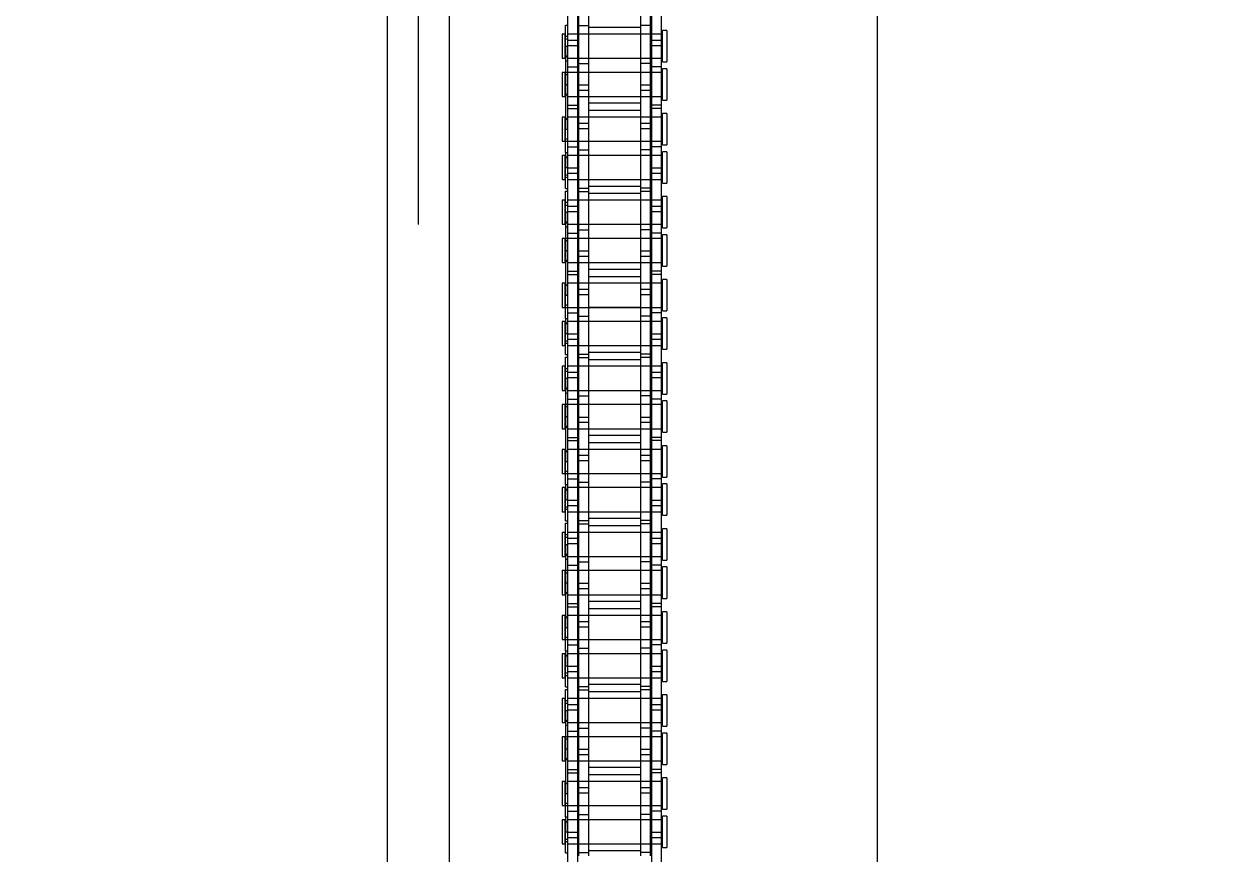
# Model space of a CAD drawing. Header units: metres. Extents: x 0 to 63075, y 0 to 44550.
# Drawn here: x 13901.8 to 14083.5, y 27045.7 to 27172.7 of the extents above; entities that cross this region are included whole.
import ezdxf

# ---------------------------------------------------------------- set-up
doc = ezdxf.new("R2010")
doc.units = ezdxf.units.M
doc.header["$LTSCALE"] = 75
for name, pattern in [('CENTER2', [28.575, 19.05, -3.175, 3.175, -3.175]), ('CENTERX2', [101.6, 63.5, -12.7, 12.7, -12.7]), ('HIDDEN2', [4.7625, 3.175, -1.5875])]:
    doc.linetypes.add(name, pattern=pattern)
for name, color, linetype in [('SC1', 7, 'CENTER2'), ('SDM', 7, 'Continuous'), ('SL4', 4, 'Continuous'), ('ST1', 7, 'HIDDEN2')]:
    doc.layers.add(name, color=color, linetype=linetype)

# ---------------------------------------------------------------- blocks, each defined once
blk = doc.blocks.new('A$Ca53c419a')
at = {"layer": 'SL4'}
for p, q in [((3664.71, 495.77), (2339.74, 495.77)), ((2339.74, 486.24), (3664.71, 486.24)), ((2339.74, 420.77), (3664.71, 420.77))]:
    blk.add_line(p, q, dxfattribs=at)
at = {"layer": 'ST1'}
for p, q in [((3664.71, 491), (2339.74, 491)), ((2339.74, 486.24), (3664.71, 486.24)), ((2621.17, 469), (2617.48, 469)), ((2617.48, 469), (2617.48, 468.53)), ((2621.17, 468.53), (2621.17, 469)), ((2627.02, 469), (2623.33, 469)), ((2623.33, 469), (2623.33, 468.53)), ((2627.02, 468.53), (2627.02, 469)), ((2633.87, 469), (2630.18, 469)), ((2630.18, 469), (2630.18, 468.53)), ((2633.87, 468.53), (2633.87, 469)), ((2639.72, 469), (2636.03, 469)), ((2636.03, 469), (2636.03, 468.53)), ((2639.72, 468.53), (2639.72, 469)), ((2646.57, 469), (2642.88, 469)), ((2642.88, 469), (2642.88, 468.53)), ((2646.57, 468.53), (2646.57, 469)), ((2652.42, 469), (2648.73, 469)), ((2648.73, 469), (2648.73, 468.53)), ((2652.42, 468.53), (2652.42, 469)), ((2659.27, 469), (2655.58, 469)), ((2655.58, 469), (2655.58, 468.53)), ((2659.27, 468.53), (2659.27, 469)), ((2665.12, 469), (2661.43, 469)), ((2661.43, 469), (2661.43, 468.53)), ((2665.12, 468.53), (2665.12, 469)), ((2671.97, 469), (2668.28, 469)), ((2668.28, 469), (2668.28, 468.53)), ((2671.97, 468.53), (2671.97, 469)), ((2677.82, 469), (2674.13, 469)), ((2674.13, 469), (2674.13, 468.53)), ((2677.82, 468.53), (2677.82, 469)), ((2684.67, 469), (2680.98, 469)), ((2680.98, 469), (2680.98, 468.53)), ((2684.67, 468.53), (2684.67, 469)), ((2690.52, 469), (2686.83, 469)), ((2686.83, 469), (2686.83, 468.53)), ((2690.52, 468.53), (2690.52, 469)), ((2697.37, 469), (2693.68, 469)), ((2693.68, 469), (2693.68, 468.53)), ((2697.37, 468.53), (2697.37, 469)), ((2703.22, 469), (2699.53, 469)), ((2699.53, 469), (2699.53, 468.53)), ((2703.22, 468.53), (2703.22, 469)), ((2710.07, 469), (2706.38, 469)), ((2706.38, 469), (2706.38, 468.53)), ((2710.07, 468.53), (2710.07, 469)), ((2715.92, 469), (2712.23, 469)), ((2712.23, 469), (2712.23, 468.53)), ((2715.92, 468.53), (2715.92, 469)), ((2722.77, 469), (2719.08, 469)), ((2719.08, 469), (2719.08, 468.53)), ((2722.77, 468.53), (2722.77, 469)), ((2728.62, 469), (2724.93, 469)), ((2724.93, 469), (2724.93, 468.53)), ((2728.62, 468.53), (2728.62, 469)), ((2735.47, 469), (2731.78, 469)), ((2731.78, 469), (2731.78, 468.53)), ((2735.47, 468.53), (2735.47, 469)), ((2741.32, 469), (2737.63, 469)), ((2737.63, 469), (2737.63, 468.53)), ((2741.32, 468.53), (2741.32, 469)), ((2618.4, 468.16), (2609.3, 468.16)), ((2616.1, 468.49), (2616.1, 468.16)), ((2616.1, 468.49), (2619.33, 468.49)), ((2617.48, 468.53), (2621.17, 468.53)), ((2617.48, 468.16), (2617.48, 466.64)), ((2617.48, 468.16), (2617.48, 453.66)), ((2617.85, 468.53), (2617.85, 468.16)), ((2618.22, 468.49), (2618.22, 468.16)), ((2619.26, 468.16), (2618.4, 468.16)), ((2618.4, 466.64), (2618.4, 468.16)), ((2628.35, 468.16), (2619.26, 468.16)), ((2619.26, 468.16), (2619.26, 466.64)), ((2619.33, 468.49), (2619.33, 468.16)), ((2621.62, 468.49), (2619.33, 468.49)), ((2620.8, 468.16), (2620.8, 468.53)), ((2620.95, 468.49), (2620.95, 468.16)), ((2621.17, 466.64), (2621.17, 468.16)), ((2621.17, 453.66), (2621.17, 468.16)), ((2621.62, 468.49), (2625.18, 468.49)), ((2621.62, 468.49), (2621.62, 468.16)), ((2622.5, 468.16), (2622.5, 466.64)), ((2623.33, 468.53), (2627.02, 468.53)), ((2623.33, 468.49), (2623.33, 466.64)), ((2623.33, 468.16), (2623.33, 453.66)), ((2623.7, 468.53), (2623.7, 468.16)), ((2625.18, 468.49), (2625.18, 468.16)), ((2637.88, 468.49), (2625.18, 468.49)), ((2626.65, 468.16), (2626.65, 468.53)), ((2626.79, 468.49), (2626.79, 468.16)), ((2627.02, 466.64), (2627.02, 468.16)), ((2627.02, 453.66), (2627.02, 468.16)), ((2628.35, 468.16), (2628.35, 466.64)), ((2634.7, 468.16), (2628.35, 468.16)), ((2628.85, 468.16), (2628.85, 466.64)), ((2630.18, 468.53), (2633.87, 468.53)), ((2630.18, 468.16), (2630.18, 466.64)), ((2630.18, 468.16), (2630.18, 453.66)), ((2630.41, 468.49), (2630.41, 468.16)), ((2630.55, 468.53), (2630.55, 468.16)), ((2632.03, 468.49), (2632.03, 468.16)), ((2633.5, 468.16), (2633.5, 468.53)), ((2633.87, 466.64), (2633.87, 468.49)), ((2633.87, 453.66), (2633.87, 468.16)), ((2634.7, 468.16), (2634.7, 466.64)), ((2643.8, 468.16), (2634.7, 468.16)), ((2635.58, 468.16), (2635.58, 468.49)), ((2636.03, 468.53), (2639.72, 468.53)), ((2636.03, 468.16), (2636.03, 466.64)), ((2636.03, 468.16), (2636.03, 453.66)), ((2636.26, 468.49), (2636.26, 468.16)), ((2636.4, 468.53), (2636.4, 468.16)), ((2637.88, 468.49), (2637.88, 468.16)), ((2637.88, 468.49), (2641.11, 468.49)), ((2637.95, 466.64), (2637.95, 468.16)), ((2638.81, 468.16), (2638.81, 466.64)), ((2638.98, 468.49), (2638.98, 468.16)), ((2639.35, 468.16), (2639.35, 468.53)), ((2639.72, 466.64), (2639.72, 468.16)), ((2639.72, 453.66), (2639.72, 468.16)), ((2641.11, 468.49), (2641.11, 468.16)), ((2641.5, 468.49), (2641.5, 468.16)), ((2641.5, 468.49), (2644.73, 468.49)), ((2642.88, 468.53), (2646.57, 468.53)), ((2642.88, 468.16), (2642.88, 466.64)), ((2642.88, 468.16), (2642.88, 453.66)), ((2643.25, 468.53), (2643.25, 468.16)), ((2643.62, 468.49), (2643.62, 468.16)), ((2644.66, 468.16), (2643.8, 468.16)), ((2643.8, 466.64), (2643.8, 468.16)), ((2653.75, 468.16), (2644.66, 468.16)), ((2644.66, 468.16), (2644.66, 466.64)), ((2644.73, 468.49), (2644.73, 468.16)), ((2647.02, 468.49), (2644.73, 468.49)), ((2646.2, 468.16), (2646.2, 468.53)), ((2646.35, 468.49), (2646.35, 468.16)), ((2646.57, 466.64), (2646.57, 468.16)), ((2646.57, 453.66), (2646.57, 468.16)), ((2647.02, 468.49), (2650.58, 468.49)), ((2647.02, 468.49), (2647.02, 468.16)), ((2647.9, 468.16), (2647.9, 466.64)), ((2648.73, 468.53), (2652.42, 468.53)), ((2648.73, 468.49), (2648.73, 466.64)), ((2648.73, 468.16), (2648.73, 453.66)), ((2649.1, 468.53), (2649.1, 468.16)), ((2650.58, 468.49), (2650.58, 468.16)), ((2663.28, 468.49), (2650.58, 468.49)), ((2652.05, 468.16), (2652.05, 468.53)), ((2652.19, 468.49), (2652.19, 468.16)), ((2652.42, 466.64), (2652.42, 468.16)), ((2652.42, 453.66), (2652.42, 468.16)), ((2653.75, 468.16), (2653.75, 466.64)), ((2660.1, 468.16), (2653.75, 468.16)), ((2654.25, 468.16), (2654.25, 466.64)), ((2655.58, 468.53), (2659.27, 468.53)), ((2655.58, 468.16), (2655.58, 466.64)), ((2655.58, 468.16), (2655.58, 453.66)), ((2655.81, 468.49), (2655.81, 468.16)), ((2655.95, 468.53), (2655.95, 468.16)), ((2657.43, 468.49), (2657.43, 468.16)), ((2658.9, 468.16), (2658.9, 468.53)), ((2659.27, 466.64), (2659.27, 468.49)), ((2659.27, 453.66), (2659.27, 468.16)), ((2660.1, 468.16), (2660.1, 466.64)), ((2669.2, 468.16), (2660.1, 468.16)), ((2660.98, 468.16), (2660.98, 468.49)), ((2661.43, 468.53), (2665.12, 468.53)), ((2661.43, 468.16), (2661.43, 466.64)), ((2661.43, 468.16), (2661.43, 453.66)), ((2661.66, 468.49), (2661.66, 468.16)), ((2661.8, 468.53), (2661.8, 468.16)), ((2663.28, 468.49), (2663.28, 468.16)), ((2663.28, 468.49), (2666.51, 468.49)), ((2663.35, 466.64), (2663.35, 468.16)), ((2664.21, 468.16), (2664.21, 466.64)), ((2664.38, 468.49), (2664.38, 468.16)), ((2664.75, 468.16), (2664.75, 468.53)), ((2665.12, 466.64), (2665.12, 468.16)), ((2665.12, 453.66), (2665.12, 468.16)), ((2666.51, 468.49), (2666.51, 468.16)), ((2666.9, 468.49), (2666.9, 468.16)), ((2666.9, 468.49), (2670.13, 468.49)), ((2668.28, 468.53), (2671.97, 468.53)), ((2668.28, 468.16), (2668.28, 466.64)), ((2668.28, 468.16), (2668.28, 453.66)), ((2668.65, 468.53), (2668.65, 468.16)), ((2669.02, 468.49), (2669.02, 468.16)), ((2670.06, 468.16), (2669.2, 468.16)), ((2669.2, 466.64), (2669.2, 468.16)), ((2679.15, 468.16), (2670.06, 468.16)), ((2670.06, 468.16), (2670.06, 466.64)), ((2670.13, 468.49), (2670.13, 468.16)), ((2672.42, 468.49), (2670.13, 468.49)), ((2671.6, 468.16), (2671.6, 468.53)), ((2671.75, 468.49), (2671.75, 468.16)), ((2671.97, 466.64), (2671.97, 468.16)), ((2671.97, 453.66), (2671.97, 468.16)), ((2672.42, 468.49), (2675.98, 468.49)), ((2672.42, 468.49), (2672.42, 468.16)), ((2673.3, 468.16), (2673.3, 466.64)), ((2674.13, 468.53), (2677.82, 468.53)), ((2674.13, 468.49), (2674.13, 466.64)), ((2674.13, 468.16), (2674.13, 453.66)), ((2674.5, 468.53), (2674.5, 468.16)), ((2675.98, 468.49), (2675.98, 468.16)), ((2688.68, 468.49), (2675.98, 468.49)), ((2677.45, 468.16), (2677.45, 468.53)), ((2677.59, 468.49), (2677.59, 468.16)), ((2677.82, 466.64), (2677.82, 468.16)), ((2677.82, 453.66), (2677.82, 468.16)), ((2679.15, 468.16), (2679.15, 466.64)), ((2685.5, 468.16), (2679.15, 468.16)), ((2679.65, 468.16), (2679.65, 466.64)), ((2680.98, 468.53), (2684.67, 468.53)), ((2680.98, 468.16), (2680.98, 466.64)), ((2680.98, 468.16), (2680.98, 453.66)), ((2681.21, 468.49), (2681.21, 468.16)), ((2681.35, 468.53), (2681.35, 468.16)), ((2682.83, 468.49), (2682.83, 468.16)), ((2684.3, 468.16), (2684.3, 468.53)), ((2684.67, 466.64), (2684.67, 468.49)), ((2684.67, 453.66), (2684.67, 468.16)), ((2685.5, 468.16), (2685.5, 466.64)), ((2694.6, 468.16), (2685.5, 468.16)), ((2686.38, 468.16), (2686.38, 468.49)), ((2686.83, 468.53), (2690.52, 468.53)), ((2686.83, 468.16), (2686.83, 466.64)), ((2686.83, 468.16), (2686.83, 453.66)), ((2687.06, 468.49), (2687.06, 468.16)), ((2687.2, 468.53), (2687.2, 468.16)), ((2688.68, 468.49), (2688.68, 468.16)), ((2688.68, 468.49), (2691.91, 468.49)), ((2688.75, 466.64), (2688.75, 468.16)), ((2689.61, 468.16), (2689.61, 466.64)), ((2689.78, 468.49), (2689.78, 468.16)), ((2690.15, 468.16), (2690.15, 468.53)), ((2690.52, 466.64), (2690.52, 468.16)), ((2690.52, 453.66), (2690.52, 468.16)), ((2691.91, 468.49), (2691.91, 468.16)), ((2692.3, 468.49), (2692.3, 468.16)), ((2692.3, 468.49), (2695.53, 468.49)), ((2693.68, 468.53), (2697.37, 468.53)), ((2693.68, 468.16), (2693.68, 466.64)), ((2693.68, 468.16), (2693.68, 453.66)), ((2694.05, 468.53), (2694.05, 468.16)), ((2694.42, 468.49), (2694.42, 468.16)), ((2695.46, 468.16), (2694.6, 468.16)), ((2694.6, 466.64), (2694.6, 468.16)), ((2704.55, 468.16), (2695.46, 468.16)), ((2695.46, 468.16), (2695.46, 466.64)), ((2695.53, 468.49), (2695.53, 468.16)), ((2697.82, 468.49), (2695.53, 468.49)), ((2697, 468.16), (2697, 468.53)), ((2697.15, 468.49), (2697.15, 468.16)), ((2697.37, 466.64), (2697.37, 468.16)), ((2697.37, 453.66), (2697.37, 468.16)), ((2697.82, 468.49), (2701.38, 468.49)), ((2697.82, 468.49), (2697.82, 468.16)), ((2698.7, 468.16), (2698.7, 466.64)), ((2699.53, 468.53), (2703.22, 468.53)), ((2699.53, 468.49), (2699.53, 466.64)), ((2699.53, 468.16), (2699.53, 453.66)), ((2699.9, 468.53), (2699.9, 468.16)), ((2701.38, 468.49), (2701.38, 468.16)), ((2714.08, 468.49), (2701.38, 468.49)), ((2702.85, 468.16), (2702.85, 468.53)), ((2702.99, 468.49), (2702.99, 468.16)), ((2703.22, 466.64), (2703.22, 468.16)), ((2703.22, 453.66), (2703.22, 468.16)), ((2704.55, 468.16), (2704.55, 466.64)), ((2710.9, 468.16), (2704.55, 468.16)), ((2705.05, 468.16), (2705.05, 466.64)), ((2706.38, 468.53), (2710.07, 468.53)), ((2706.38, 468.16), (2706.38, 466.64)), ((2706.38, 468.16), (2706.38, 453.66)), ((2706.61, 468.49), (2706.61, 468.16)), ((2706.75, 468.53), (2706.75, 468.16)), ((2708.23, 468.49), (2708.23, 468.16)), ((2709.7, 468.16), (2709.7, 468.53)), ((2710.07, 466.64), (2710.07, 468.49)), ((2710.07, 453.66), (2710.07, 468.16)), ((2710.9, 468.16), (2710.9, 466.64)), ((2720, 468.16), (2710.9, 468.16)), ((2711.78, 468.16), (2711.78, 468.49)), ((2712.23, 468.53), (2715.92, 468.53)), ((2712.23, 468.16), (2712.23, 466.64)), ((2712.23, 468.16), (2712.23, 453.66)), ((2712.46, 468.49), (2712.46, 468.16)), ((2712.6, 468.53), (2712.6, 468.16)), ((2714.08, 468.49), (2714.08, 468.16)), ((2714.08, 468.49), (2717.31, 468.49)), ((2714.15, 466.64), (2714.15, 468.16)), ((2715.01, 468.16), (2715.01, 466.64)), ((2715.18, 468.49), (2715.18, 468.16)), ((2715.55, 468.16), (2715.55, 468.53)), ((2715.92, 466.64), (2715.92, 468.16)), ((2715.92, 453.66), (2715.92, 468.16)), ((2717.31, 468.49), (2717.31, 468.16)), ((2717.7, 468.49), (2717.7, 468.16)), ((2717.7, 468.49), (2720.93, 468.49)), ((2719.08, 468.53), (2722.77, 468.53)), ((2719.08, 468.16), (2719.08, 466.64)), ((2719.08, 468.16), (2719.08, 453.66)), ((2719.45, 468.53), (2719.45, 468.16)), ((2719.82, 468.49), (2719.82, 468.16)), ((2720.86, 468.16), (2720, 468.16)), ((2720, 466.64), (2720, 468.16)), ((2729.95, 468.16), (2720.86, 468.16)), ((2720.86, 468.16), (2720.86, 466.64)), ((2720.93, 468.49), (2720.93, 468.16)), ((2723.22, 468.49), (2720.93, 468.49)), ((2722.4, 468.16), (2722.4, 468.53)), ((2722.55, 468.49), (2722.55, 468.16)), ((2722.77, 466.64), (2722.77, 468.16)), ((2722.77, 453.66), (2722.77, 468.16)), ((2723.22, 468.49), (2726.78, 468.49)), ((2723.22, 468.49), (2723.22, 468.16)), ((2724.1, 468.16), (2724.1, 466.64)), ((2724.93, 468.53), (2728.62, 468.53)), ((2724.93, 468.49), (2724.93, 466.64)), ((2724.93, 468.16), (2724.93, 453.66)), ((2725.3, 468.53), (2725.3, 468.16)), ((2726.78, 468.49), (2726.78, 468.16)), ((2739.48, 468.49), (2726.78, 468.49)), ((2728.25, 468.16), (2728.25, 468.53)), ((2728.39, 468.49), (2728.39, 468.16)), ((2728.62, 466.64), (2728.62, 468.16)), ((2728.62, 453.66), (2728.62, 468.16)), ((2729.95, 468.16), (2729.95, 466.64)), ((2736.3, 468.16), (2729.95, 468.16)), ((2730.45, 468.16), (2730.45, 466.64)), ((2731.78, 468.53), (2735.47, 468.53)), ((2731.78, 468.16), (2731.78, 466.64)), ((2731.78, 468.16), (2731.78, 453.66)), ((2732.01, 468.49), (2732.01, 468.16)), ((2732.15, 468.53), (2732.15, 468.16)), ((2733.63, 468.49), (2733.63, 468.16)), ((2735.1, 468.16), (2735.1, 468.53)), ((2735.47, 466.64), (2735.47, 468.49)), ((2735.47, 453.66), (2735.47, 468.16)), ((2736.3, 468.16), (2736.3, 466.64)), ((2745.4, 468.16), (2736.3, 468.16)), ((2737.18, 468.16), (2737.18, 468.49)), ((2737.63, 468.53), (2741.32, 468.53)), ((2737.63, 468.16), (2737.63, 466.64)), ((2737.63, 468.16), (2737.63, 453.66)), ((2737.86, 468.49), (2737.86, 468.16)), ((2738, 468.53), (2738, 468.16)), ((2739.48, 468.49), (2739.48, 468.16)), ((2739.48, 468.49), (2742.71, 468.49)), ((2739.55, 466.64), (2739.55, 468.16)), ((2740.41, 468.16), (2740.41, 466.64)), ((2740.58, 468.49), (2740.58, 468.16)), ((2740.95, 468.16), (2740.95, 468.53)), ((2741.32, 466.64), (2741.32, 468.16)), ((2741.32, 453.66), (2741.32, 468.16)), ((2742.71, 468.49), (2742.71, 468.16)), ((2618.4, 466.64), (2609.3, 466.64)), ((2622, 466.49), (2615.65, 466.49)), ((2616.15, 466.49), (2616.15, 464.97)), ((2617.48, 466.49), (2617.48, 464.97)), ((2619.26, 466.64), (2618.4, 466.64)), ((2628.35, 466.64), (2619.26, 466.64)), ((2621.17, 464.97), (2621.17, 466.49)), ((2622, 466.49), (2622, 464.97)), ((2631.1, 466.49), (2622, 466.49)), ((2623.33, 466.49), (2623.33, 464.97)), ((2625.25, 464.97), (2625.25, 466.49)), ((2626.11, 466.49), (2626.11, 464.97)), ((2627.02, 464.97), (2627.02, 466.49)), ((2634.7, 466.64), (2628.35, 466.64)), ((2630.18, 466.49), (2630.18, 464.97)), ((2631.96, 466.49), (2631.1, 466.49)), ((2631.1, 464.97), (2631.1, 466.49)), ((2641.05, 466.49), (2631.96, 466.49)), ((2631.96, 466.49), (2631.96, 464.97)), ((2633.87, 464.97), (2633.87, 466.49)), ((2643.8, 466.64), (2634.7, 466.64)), ((2635.2, 466.49), (2635.2, 464.97)), ((2636.03, 466.49), (2636.03, 464.97)), ((2639.72, 464.97), (2639.72, 466.49)), ((2641.05, 466.49), (2641.05, 464.97)), ((2647.4, 466.49), (2641.05, 466.49)), ((2641.55, 466.49), (2641.55, 464.97)), ((2642.88, 466.49), (2642.88, 464.97)), ((2644.66, 466.64), (2643.8, 466.64)), ((2653.75, 466.64), (2644.66, 466.64)), ((2646.57, 464.97), (2646.57, 466.49)), ((2647.4, 466.49), (2647.4, 464.97)), ((2656.5, 466.49), (2647.4, 466.49)), ((2648.73, 466.49), (2648.73, 464.97)), ((2650.65, 464.97), (2650.65, 466.49)), ((2651.51, 466.49), (2651.51, 464.97)), ((2652.42, 464.97), (2652.42, 466.49)), ((2660.1, 466.64), (2653.75, 466.64)), ((2655.58, 466.49), (2655.58, 464.97)), ((2657.36, 466.49), (2656.5, 466.49)), ((2656.5, 464.97), (2656.5, 466.49)), ((2666.45, 466.49), (2657.36, 466.49)), ((2657.36, 466.49), (2657.36, 464.97)), ((2659.27, 464.97), (2659.27, 466.49)), ((2669.2, 466.64), (2660.1, 466.64)), ((2660.6, 466.49), (2660.6, 464.97)), ((2661.43, 466.49), (2661.43, 464.97)), ((2665.12, 464.97), (2665.12, 466.49)), ((2666.45, 466.49), (2666.45, 464.97)), ((2672.8, 466.49), (2666.45, 466.49)), ((2666.95, 466.49), (2666.95, 464.97)), ((2668.28, 466.49), (2668.28, 464.97)), ((2670.06, 466.64), (2669.2, 466.64)), ((2679.15, 466.64), (2670.06, 466.64)), ((2671.97, 464.97), (2671.97, 466.49)), ((2672.8, 466.49), (2672.8, 464.97)), ((2681.9, 466.49), (2672.8, 466.49)), ((2674.13, 466.49), (2674.13, 464.97)), ((2676.05, 464.97), (2676.05, 466.49)), ((2676.91, 466.49), (2676.91, 464.97)), ((2677.82, 464.97), (2677.82, 466.49)), ((2685.5, 466.64), (2679.15, 466.64)), ((2680.98, 466.49), (2680.98, 464.97)), ((2682.76, 466.49), (2681.9, 466.49)), ((2681.9, 464.97), (2681.9, 466.49)), ((2691.85, 466.49), (2682.76, 466.49)), ((2682.76, 466.49), (2682.76, 464.97)), ((2684.67, 464.97), (2684.67, 466.49)), ((2694.6, 466.64), (2685.5, 466.64)), ((2686, 466.49), (2686, 464.97)), ((2686.83, 466.49), (2686.83, 464.97)), ((2690.52, 464.97), (2690.52, 466.49)), ((2691.85, 466.49), (2691.85, 464.97)), ((2698.2, 466.49), (2691.85, 466.49)), ((2692.35, 466.49), (2692.35, 464.97)), ((2693.68, 466.49), (2693.68, 464.97)), ((2695.46, 466.64), (2694.6, 466.64)), ((2704.55, 466.64), (2695.46, 466.64)), ((2697.37, 464.97), (2697.37, 466.49)), ((2698.2, 466.49), (2698.2, 464.97)), ((2707.3, 466.49), (2698.2, 466.49)), ((2699.53, 466.49), (2699.53, 464.97)), ((2701.45, 464.97), (2701.45, 466.49)), ((2702.31, 466.49), (2702.31, 464.97)), ((2703.22, 464.97), (2703.22, 466.49)), ((2710.9, 466.64), (2704.55, 466.64)), ((2706.38, 466.49), (2706.38, 464.97)), ((2708.16, 466.49), (2707.3, 466.49)), ((2707.3, 464.97), (2707.3, 466.49)), ((2717.25, 466.49), (2708.16, 466.49)), ((2708.16, 466.49), (2708.16, 464.97)), ((2710.07, 464.97), (2710.07, 466.49)), ((2720, 466.64), (2710.9, 466.64)), ((2711.4, 466.49), (2711.4, 464.97)), ((2712.23, 466.49), (2712.23, 464.97)), ((2715.92, 464.97), (2715.92, 466.49)), ((2717.25, 466.49), (2717.25, 464.97)), ((2723.6, 466.49), (2717.25, 466.49)), ((2717.75, 466.49), (2717.75, 464.97)), ((2719.08, 466.49), (2719.08, 464.97)), ((2720.86, 466.64), (2720, 466.64)), ((2729.95, 466.64), (2720.86, 466.64)), ((2722.77, 464.97), (2722.77, 466.49)), ((2723.6, 466.49), (2723.6, 464.97)), ((2732.7, 466.49), (2723.6, 466.49)), ((2724.93, 466.49), (2724.93, 464.97)), ((2726.85, 464.97), (2726.85, 466.49)), ((2727.71, 466.49), (2727.71, 464.97)), ((2728.62, 464.97), (2728.62, 466.49)), ((2736.3, 466.64), (2729.95, 466.64)), ((2731.78, 466.49), (2731.78, 464.97)), ((2733.56, 466.49), (2732.7, 466.49)), ((2732.7, 464.97), (2732.7, 466.49)), ((2742.65, 466.49), (2733.56, 466.49)), ((2733.56, 466.49), (2733.56, 464.97)), ((2735.47, 464.97), (2735.47, 466.49)), ((2745.4, 466.64), (2736.3, 466.64)), ((2736.8, 466.49), (2736.8, 464.97)), ((2737.63, 466.49), (2737.63, 464.97)), ((2741.32, 464.97), (2741.32, 466.49)), ((2742.65, 466.49), (2742.65, 464.97)), ((2749, 466.49), (2742.65, 466.49)), ((2622, 464.97), (2615.65, 464.97)), ((2616.44, 457.04), (2616.44, 464.97)), ((2617.48, 464.97), (2617.48, 457.04)), ((2621.17, 457.04), (2621.17, 464.97)), ((2621.22, 464.97), (2621.22, 457.04)), ((2631.1, 464.97), (2622, 464.97)), ((2623.29, 457.04), (2623.29, 464.97)), ((2623.33, 464.97), (2623.33, 457.04)), ((2627.02, 457.04), (2627.02, 464.97)), ((2628.07, 464.97), (2628.07, 457.04)), ((2629.14, 457.04), (2629.14, 464.97)), ((2630.18, 464.97), (2630.18, 457.04)), ((2631.96, 464.97), (2631.1, 464.97)), ((2641.05, 464.97), (2631.96, 464.97)), ((2633.87, 457.04), (2633.87, 464.97)), ((2633.92, 464.97), (2633.92, 457.04)), ((2635.99, 457.04), (2635.99, 464.97)), ((2636.03, 464.97), (2636.03, 457.04)), ((2639.72, 457.04), (2639.72, 464.97)), ((2640.77, 464.97), (2640.77, 457.04)), ((2647.4, 464.97), (2641.05, 464.97)), ((2641.84, 457.04), (2641.84, 464.97)), ((2642.88, 464.97), (2642.88, 457.04)), ((2646.57, 457.04), (2646.57, 464.97)), ((2646.62, 464.97), (2646.62, 457.04)), ((2656.5, 464.97), (2647.4, 464.97)), ((2648.69, 457.04), (2648.69, 464.97)), ((2648.73, 464.97), (2648.73, 457.04)), ((2652.42, 457.04), (2652.42, 464.97)), ((2653.47, 464.97), (2653.47, 457.04)), ((2654.54, 457.04), (2654.54, 464.97)), ((2655.58, 464.97), (2655.58, 457.04)), ((2657.36, 464.97), (2656.5, 464.97)), ((2666.45, 464.97), (2657.36, 464.97)), ((2659.27, 457.04), (2659.27, 464.97)), ((2659.32, 464.97), (2659.32, 457.04)), ((2661.39, 457.04), (2661.39, 464.97)), ((2661.43, 464.97), (2661.43, 457.04)), ((2665.12, 457.04), (2665.12, 464.97)), ((2666.17, 464.97), (2666.17, 457.04)), ((2672.8, 464.97), (2666.45, 464.97)), ((2667.24, 457.04), (2667.24, 464.97)), ((2668.28, 464.97), (2668.28, 457.04)), ((2671.97, 457.04), (2671.97, 464.97)), ((2672.02, 464.97), (2672.02, 457.04)), ((2681.9, 464.97), (2672.8, 464.97)), ((2674.09, 457.04), (2674.09, 464.97)), ((2674.13, 464.97), (2674.13, 457.04)), ((2677.82, 457.04), (2677.82, 464.97)), ((2678.87, 464.97), (2678.87, 457.04)), ((2679.94, 457.04), (2679.94, 464.97)), ((2680.98, 464.97), (2680.98, 457.04)), ((2682.76, 464.97), (2681.9, 464.97)), ((2691.85, 464.97), (2682.76, 464.97)), ((2684.67, 457.04), (2684.67, 464.97)), ((2684.72, 464.97), (2684.72, 457.04)), ((2686.79, 457.04), (2686.79, 464.97)), ((2686.83, 464.97), (2686.83, 457.04)), ((2690.52, 457.04), (2690.52, 464.97)), ((2691.57, 464.97), (2691.57, 457.04)), ((2698.2, 464.97), (2691.85, 464.97)), ((2692.64, 457.04), (2692.64, 464.97)), ((2693.68, 464.97), (2693.68, 457.04)), ((2697.37, 457.04), (2697.37, 464.97)), ((2697.42, 464.97), (2697.42, 457.04)), ((2707.3, 464.97), (2698.2, 464.97)), ((2699.49, 457.04), (2699.49, 464.97)), ((2699.53, 464.97), (2699.53, 457.04)), ((2703.22, 457.04), (2703.22, 464.97)), ((2704.27, 464.97), (2704.27, 457.04)), ((2705.34, 457.04), (2705.34, 464.97)), ((2706.38, 464.97), (2706.38, 457.04)), ((2708.16, 464.97), (2707.3, 464.97)), ((2717.25, 464.97), (2708.16, 464.97)), ((2710.07, 457.04), (2710.07, 464.97)), ((2710.12, 464.97), (2710.12, 457.04)), ((2712.19, 457.04), (2712.19, 464.97)), ((2712.23, 464.97), (2712.23, 457.04)), ((2715.92, 457.04), (2715.92, 464.97)), ((2716.97, 464.97), (2716.97, 457.04)), ((2723.6, 464.97), (2717.25, 464.97)), ((2718.04, 457.04), (2718.04, 464.97)), ((2719.08, 464.97), (2719.08, 457.04)), ((2722.77, 457.04), (2722.77, 464.97)), ((2722.82, 464.97), (2722.82, 457.04)), ((2732.7, 464.97), (2723.6, 464.97)), ((2724.89, 457.04), (2724.89, 464.97)), ((2724.93, 464.97), (2724.93, 457.04)), ((2728.62, 457.04), (2728.62, 464.97)), ((2729.67, 464.97), (2729.67, 457.04)), ((2730.74, 457.04), (2730.74, 464.97)), ((2731.78, 464.97), (2731.78, 457.04)), ((2733.56, 464.97), (2732.7, 464.97)), ((2742.65, 464.97), (2733.56, 464.97)), ((2735.47, 457.04), (2735.47, 464.97)), ((2735.52, 464.97), (2735.52, 457.04)), ((2737.59, 457.04), (2737.59, 464.97)), ((2737.63, 464.97), (2737.63, 457.04)), ((2741.32, 457.04), (2741.32, 464.97)), ((2742.37, 464.97), (2742.37, 457.04)), ((2749, 464.97), (2742.65, 464.97)), ((2622, 457.04), (2615.65, 457.04)), ((2616.15, 455.52), (2616.15, 457.04)), ((2617.48, 457.04), (2617.48, 455.52)), ((2621.17, 455.52), (2621.17, 457.04)), ((2622, 455.52), (2622, 457.04)), ((2631.1, 457.04), (2622, 457.04)), ((2623.33, 457.04), (2623.33, 455.52)), ((2625.25, 455.52), (2625.25, 457.04)), ((2626.11, 457.04), (2626.11, 455.52)), ((2627.02, 455.52), (2627.02, 457.04)), ((2630.18, 457.04), (2630.18, 455.52)), ((2631.96, 457.04), (2631.1, 457.04)), ((2631.1, 455.52), (2631.1, 457.04)), ((2641.05, 457.04), (2631.96, 457.04)), ((2631.96, 457.04), (2631.96, 455.52)), ((2633.87, 455.52), (2633.87, 457.04)), ((2635.2, 455.52), (2635.2, 457.04)), ((2636.03, 457.04), (2636.03, 455.52)), ((2639.72, 455.52), (2639.72, 457.04)), ((2641.05, 455.52), (2641.05, 457.04)), ((2647.4, 457.04), (2641.05, 457.04)), ((2641.55, 455.52), (2641.55, 457.04)), ((2642.88, 457.04), (2642.88, 455.52)), ((2646.57, 455.52), (2646.57, 457.04)), ((2647.4, 455.52), (2647.4, 457.04)), ((2656.5, 457.04), (2647.4, 457.04)), ((2648.73, 457.04), (2648.73, 455.52)), ((2650.65, 455.52), (2650.65, 457.04)), ((2651.51, 457.04), (2651.51, 455.52)), ((2652.42, 455.52), (2652.42, 457.04)), ((2655.58, 457.04), (2655.58, 455.52)), ((2657.36, 457.04), (2656.5, 457.04)), ((2656.5, 455.52), (2656.5, 457.04)), ((2666.45, 457.04), (2657.36, 457.04)), ((2657.36, 457.04), (2657.36, 455.52)), ((2659.27, 455.52), (2659.27, 457.04)), ((2660.6, 455.52), (2660.6, 457.04)), ((2661.43, 457.04), (2661.43, 455.52)), ((2665.12, 455.52), (2665.12, 457.04)), ((2666.45, 455.52), (2666.45, 457.04)), ((2672.8, 457.04), (2666.45, 457.04)), ((2666.95, 455.52), (2666.95, 457.04)), ((2668.28, 457.04), (2668.28, 455.52)), ((2671.97, 455.52), (2671.97, 457.04)), ((2672.8, 455.52), (2672.8, 457.04)), ((2681.9, 457.04), (2672.8, 457.04)), ((2674.13, 457.04), (2674.13, 455.52)), ((2676.05, 455.52), (2676.05, 457.04)), ((2676.91, 457.04), (2676.91, 455.52)), ((2677.82, 455.52), (2677.82, 457.04)), ((2680.98, 457.04), (2680.98, 455.52)), ((2682.76, 457.04), (2681.9, 457.04)), ((2681.9, 455.52), (2681.9, 457.04)), ((2691.85, 457.04), (2682.76, 457.04)), ((2682.76, 457.04), (2682.76, 455.52)), ((2684.67, 455.52), (2684.67, 457.04)), ((2686, 455.52), (2686, 457.04)), ((2686.83, 457.04), (2686.83, 455.52)), ((2690.52, 455.52), (2690.52, 457.04)), ((2691.85, 455.52), (2691.85, 457.04)), ((2698.2, 457.04), (2691.85, 457.04)), ((2692.35, 455.52), (2692.35, 457.04)), ((2693.68, 457.04), (2693.68, 455.52)), ((2697.37, 455.52), (2697.37, 457.04)), ((2698.2, 455.52), (2698.2, 457.04)), ((2707.3, 457.04), (2698.2, 457.04)), ((2699.53, 457.04), (2699.53, 455.52)), ((2701.45, 455.52), (2701.45, 457.04)), ((2702.31, 457.04), (2702.31, 455.52)), ((2703.22, 455.52), (2703.22, 457.04)), ((2706.38, 457.04), (2706.38, 455.52)), ((2708.16, 457.04), (2707.3, 457.04)), ((2707.3, 455.52), (2707.3, 457.04)), ((2717.25, 457.04), (2708.16, 457.04)), ((2708.16, 457.04), (2708.16, 455.52)), ((2710.07, 455.52), (2710.07, 457.04)), ((2711.4, 455.52), (2711.4, 457.04)), ((2712.23, 457.04), (2712.23, 455.52)), ((2715.92, 455.52), (2715.92, 457.04)), ((2717.25, 455.52), (2717.25, 457.04)), ((2723.6, 457.04), (2717.25, 457.04)), ((2717.75, 455.52), (2717.75, 457.04)), ((2719.08, 457.04), (2719.08, 455.52)), ((2722.77, 455.52), (2722.77, 457.04)), ((2723.6, 455.52), (2723.6, 457.04)), ((2732.7, 457.04), (2723.6, 457.04)), ((2724.93, 457.04), (2724.93, 455.52)), ((2726.85, 455.52), (2726.85, 457.04)), ((2727.71, 457.04), (2727.71, 455.52)), ((2728.62, 455.52), (2728.62, 457.04)), ((2731.78, 457.04), (2731.78, 455.52)), ((2733.56, 457.04), (2732.7, 457.04)), ((2732.7, 455.52), (2732.7, 457.04)), ((2742.65, 457.04), (2733.56, 457.04)), ((2733.56, 457.04), (2733.56, 455.52)), ((2735.47, 455.52), (2735.47, 457.04)), ((2736.8, 455.52), (2736.8, 457.04)), ((2737.63, 457.04), (2737.63, 455.52)), ((2741.32, 455.52), (2741.32, 457.04)), ((2742.65, 455.52), (2742.65, 457.04)), ((2749, 457.04), (2742.65, 457.04)), ((2618.4, 455.36), (2609.3, 455.36)), ((2622, 455.52), (2615.65, 455.52)), ((2617.48, 455.36), (2617.48, 453.84)), ((2619.26, 455.36), (2618.4, 455.36)), ((2618.4, 453.84), (2618.4, 455.36)), ((2628.35, 455.36), (2619.26, 455.36)), ((2619.26, 455.36), (2619.26, 453.84)), ((2621.17, 453.84), (2621.17, 455.36)), ((2631.1, 455.52), (2622, 455.52)), ((2622.5, 453.84), (2622.5, 455.36)), ((2623.33, 455.36), (2623.33, 453.84)), ((2627.02, 453.84), (2627.02, 455.36)), ((2628.35, 453.84), (2628.35, 455.36)), ((2634.7, 455.36), (2628.35, 455.36)), ((2628.85, 453.84), (2628.85, 455.36)), ((2630.18, 455.36), (2630.18, 453.84)), ((2631.96, 455.52), (2631.1, 455.52)), ((2641.05, 455.52), (2631.96, 455.52)), ((2633.87, 453.84), (2633.87, 455.36)), ((2634.7, 453.84), (2634.7, 455.36)), ((2643.8, 455.36), (2634.7, 455.36)), ((2636.03, 455.36), (2636.03, 453.84)), ((2637.95, 453.84), (2637.95, 455.36)), ((2638.81, 455.36), (2638.81, 453.84)), ((2639.72, 453.84), (2639.72, 455.36)), ((2647.4, 455.52), (2641.05, 455.52)), ((2642.88, 455.36), (2642.88, 453.84)), ((2644.66, 455.36), (2643.8, 455.36)), ((2643.8, 453.84), (2643.8, 455.36)), ((2653.75, 455.36), (2644.66, 455.36)), ((2644.66, 455.36), (2644.66, 453.84)), ((2646.57, 453.84), (2646.57, 455.36)), ((2656.5, 455.52), (2647.4, 455.52)), ((2647.9, 453.84), (2647.9, 455.36)), ((2648.73, 455.36), (2648.73, 453.84)), ((2652.42, 453.84), (2652.42, 455.36)), ((2653.75, 453.84), (2653.75, 455.36)), ((2660.1, 455.36), (2653.75, 455.36)), ((2654.25, 453.84), (2654.25, 455.36)), ((2655.58, 455.36), (2655.58, 453.84)), ((2657.36, 455.52), (2656.5, 455.52)), ((2666.45, 455.52), (2657.36, 455.52)), ((2659.27, 453.84), (2659.27, 455.36)), ((2660.1, 453.84), (2660.1, 455.36)), ((2669.2, 455.36), (2660.1, 455.36)), ((2661.43, 455.36), (2661.43, 453.84)), ((2663.35, 453.84), (2663.35, 455.36)), ((2664.21, 455.36), (2664.21, 453.84)), ((2665.12, 453.84), (2665.12, 455.36)), ((2672.8, 455.52), (2666.45, 455.52)), ((2668.28, 455.36), (2668.28, 453.84)), ((2670.06, 455.36), (2669.2, 455.36)), ((2669.2, 453.84), (2669.2, 455.36)), ((2679.15, 455.36), (2670.06, 455.36)), ((2670.06, 455.36), (2670.06, 453.84)), ((2671.97, 453.84), (2671.97, 455.36)), ((2681.9, 455.52), (2672.8, 455.52)), ((2673.3, 453.84), (2673.3, 455.36)), ((2674.13, 455.36), (2674.13, 453.84)), ((2677.82, 453.84), (2677.82, 455.36)), ((2679.15, 453.84), (2679.15, 455.36)), ((2685.5, 455.36), (2679.15, 455.36)), ((2679.65, 453.84), (2679.65, 455.36)), ((2680.98, 455.36), (2680.98, 453.84)), ((2682.76, 455.52), (2681.9, 455.52)), ((2691.85, 455.52), (2682.76, 455.52)), ((2684.67, 453.84), (2684.67, 455.36)), ((2685.5, 453.84), (2685.5, 455.36)), ((2694.6, 455.36), (2685.5, 455.36)), ((2686.83, 455.36), (2686.83, 453.84)), ((2688.75, 453.84), (2688.75, 455.36)), ((2689.61, 455.36), (2689.61, 453.84)), ((2690.52, 453.84), (2690.52, 455.36)), ((2698.2, 455.52), (2691.85, 455.52)), ((2693.68, 455.36), (2693.68, 453.84)), ((2695.46, 455.36), (2694.6, 455.36)), ((2694.6, 453.84), (2694.6, 455.36)), ((2704.55, 455.36), (2695.46, 455.36)), ((2695.46, 455.36), (2695.46, 453.84)), ((2697.37, 453.84), (2697.37, 455.36)), ((2707.3, 455.52), (2698.2, 455.52)), ((2698.7, 453.84), (2698.7, 455.36)), ((2699.53, 455.36), (2699.53, 453.84)), ((2703.22, 453.84), (2703.22, 455.36)), ((2704.55, 453.84), (2704.55, 455.36)), ((2710.9, 455.36), (2704.55, 455.36)), ((2705.05, 453.84), (2705.05, 455.36)), ((2706.38, 455.36), (2706.38, 453.84)), ((2708.16, 455.52), (2707.3, 455.52)), ((2717.25, 455.52), (2708.16, 455.52)), ((2710.07, 453.84), (2710.07, 455.36)), ((2710.9, 453.84), (2710.9, 455.36)), ((2720, 455.36), (2710.9, 455.36)), ((2712.23, 455.36), (2712.23, 453.84)), ((2714.15, 453.84), (2714.15, 455.36)), ((2715.01, 455.36), (2715.01, 453.84)), ((2715.92, 453.84), (2715.92, 455.36)), ((2723.6, 455.52), (2717.25, 455.52)), ((2719.08, 455.36), (2719.08, 453.84)), ((2720.86, 455.36), (2720, 455.36)), ((2720, 453.84), (2720, 455.36)), ((2729.95, 455.36), (2720.86, 455.36)), ((2720.86, 455.36), (2720.86, 453.84)), ((2722.77, 453.84), (2722.77, 455.36)), ((2732.7, 455.52), (2723.6, 455.52)), ((2724.1, 453.84), (2724.1, 455.36)), ((2724.93, 455.36), (2724.93, 453.84)), ((2728.62, 453.84), (2728.62, 455.36)), ((2729.95, 453.84), (2729.95, 455.36)), ((2736.3, 455.36), (2729.95, 455.36)), ((2730.45, 453.84), (2730.45, 455.36)), ((2731.78, 455.36), (2731.78, 453.84)), ((2733.56, 455.52), (2732.7, 455.52)), ((2742.65, 455.52), (2733.56, 455.52)), ((2735.47, 453.84), (2735.47, 455.36)), ((2736.3, 453.84), (2736.3, 455.36)), ((2745.4, 455.36), (2736.3, 455.36)), ((2737.63, 455.36), (2737.63, 453.84)), ((2739.55, 453.84), (2739.55, 455.36)), ((2740.41, 455.36), (2740.41, 453.84)), ((2741.32, 453.84), (2741.32, 455.36)), ((2749, 455.52), (2742.65, 455.52)), ((2618.4, 453.84), (2609.3, 453.84)), ((2616.93, 453.66), (2621.73, 453.66)), ((2616.93, 453.66), (2616.93, 453)), ((2621.73, 453), (2616.93, 453)), ((2619.26, 453.84), (2618.4, 453.84)), ((2628.35, 453.84), (2619.26, 453.84)), ((2621.73, 453), (2621.73, 453.66)), ((2622.78, 453.66), (2627.57, 453.66)), ((2622.78, 453.66), (2622.78, 453)), ((2627.57, 453), (2622.78, 453)), ((2627.57, 453), (2627.57, 453.66)), ((2634.7, 453.84), (2628.35, 453.84)), ((2629.63, 453.66), (2634.43, 453.66)), ((2629.63, 453.66), (2629.63, 453)), ((2634.43, 453), (2629.63, 453)), ((2634.43, 453), (2634.43, 453.66)), ((2643.8, 453.84), (2634.7, 453.84)), ((2635.48, 453.66), (2640.27, 453.66)), ((2635.48, 453.66), (2635.48, 453)), ((2640.27, 453), (2635.48, 453)), ((2640.27, 453), (2640.27, 453.66)), ((2642.33, 453.66), (2647.13, 453.66)), ((2642.33, 453.66), (2642.33, 453)), ((2647.13, 453), (2642.33, 453)), ((2644.66, 453.84), (2643.8, 453.84)), ((2653.75, 453.84), (2644.66, 453.84)), ((2647.13, 453), (2647.13, 453.66)), ((2648.18, 453.66), (2652.97, 453.66)), ((2648.18, 453.66), (2648.18, 453)), ((2652.97, 453), (2648.18, 453)), ((2652.97, 453), (2652.97, 453.66)), ((2660.1, 453.84), (2653.75, 453.84)), ((2655.03, 453.66), (2659.83, 453.66)), ((2655.03, 453.66), (2655.03, 453)), ((2659.83, 453), (2655.03, 453)), ((2659.83, 453), (2659.83, 453.66)), ((2669.2, 453.84), (2660.1, 453.84)), ((2660.88, 453.66), (2665.67, 453.66)), ((2660.88, 453.66), (2660.88, 453)), ((2665.67, 453), (2660.88, 453)), ((2665.67, 453), (2665.67, 453.66)), ((2667.73, 453.66), (2672.53, 453.66)), ((2667.73, 453.66), (2667.73, 453)), ((2672.53, 453), (2667.73, 453)), ((2670.06, 453.84), (2669.2, 453.84)), ((2679.15, 453.84), (2670.06, 453.84)), ((2672.53, 453), (2672.53, 453.66)), ((2673.58, 453.66), (2678.37, 453.66)), ((2673.58, 453.66), (2673.58, 453)), ((2678.37, 453), (2673.58, 453)), ((2678.37, 453), (2678.37, 453.66)), ((2685.5, 453.84), (2679.15, 453.84)), ((2680.43, 453.66), (2685.23, 453.66)), ((2680.43, 453.66), (2680.43, 453)), ((2685.23, 453), (2680.43, 453)), ((2685.23, 453), (2685.23, 453.66)), ((2694.6, 453.84), (2685.5, 453.84)), ((2686.28, 453.66), (2691.07, 453.66)), ((2686.28, 453.66), (2686.28, 453)), ((2691.07, 453), (2686.28, 453)), ((2691.07, 453), (2691.07, 453.66)), ((2693.13, 453.66), (2697.93, 453.66)), ((2693.13, 453.66), (2693.13, 453)), ((2697.93, 453), (2693.13, 453)), ((2695.46, 453.84), (2694.6, 453.84)), ((2704.55, 453.84), (2695.46, 453.84)), ((2697.93, 453), (2697.93, 453.66)), ((2698.98, 453.66), (2703.77, 453.66)), ((2698.98, 453.66), (2698.98, 453)), ((2703.77, 453), (2698.98, 453)), ((2703.77, 453), (2703.77, 453.66)), ((2710.9, 453.84), (2704.55, 453.84)), ((2705.83, 453.66), (2710.63, 453.66)), ((2705.83, 453.66), (2705.83, 453)), ((2710.63, 453), (2705.83, 453)), ((2710.63, 453), (2710.63, 453.66)), ((2720, 453.84), (2710.9, 453.84)), ((2711.68, 453.66), (2716.47, 453.66)), ((2711.68, 453.66), (2711.68, 453)), ((2716.47, 453), (2711.68, 453)), ((2716.47, 453), (2716.47, 453.66)), ((2718.53, 453.66), (2723.33, 453.66)), ((2718.53, 453.66), (2718.53, 453)), ((2723.33, 453), (2718.53, 453)), ((2720.86, 453.84), (2720, 453.84)), ((2729.95, 453.84), (2720.86, 453.84)), ((2723.33, 453), (2723.33, 453.66)), ((2724.38, 453.66), (2729.17, 453.66)), ((2724.38, 453.66), (2724.38, 453)), ((2729.17, 453), (2724.38, 453)), ((2729.17, 453), (2729.17, 453.66)), ((2736.3, 453.84), (2729.95, 453.84)), ((2731.23, 453.66), (2736.03, 453.66)), ((2731.23, 453.66), (2731.23, 453)), ((2736.03, 453), (2731.23, 453)), ((2736.03, 453), (2736.03, 453.66)), ((2745.4, 453.84), (2736.3, 453.84)), ((2737.08, 453.66), (2741.87, 453.66)), ((2737.08, 453.66), (2737.08, 453)), ((2741.87, 453), (2737.08, 453)), ((2741.87, 453), (2741.87, 453.66))]:
    blk.add_line(p, q, dxfattribs=at)

msp = doc.modelspace()

# ---------------------------------------------------------------- linework, layer by layer
at = {"layer": 'SC1', "color": 7, "linetype": 'CENTERX2', "lineweight": 9}
msp.add_line((21442.59, 27152.59), (5680.38, 27152.59), dxfattribs=at)

# ---------------------------------------------------------------- block references
at = {"layer": 'SDM', "rotation": 90}
msp.add_blockref('A$Ca53c419a', (14453.13, 24429.77), dxfattribs=at)

doc.saveas('drawing.dxf')
